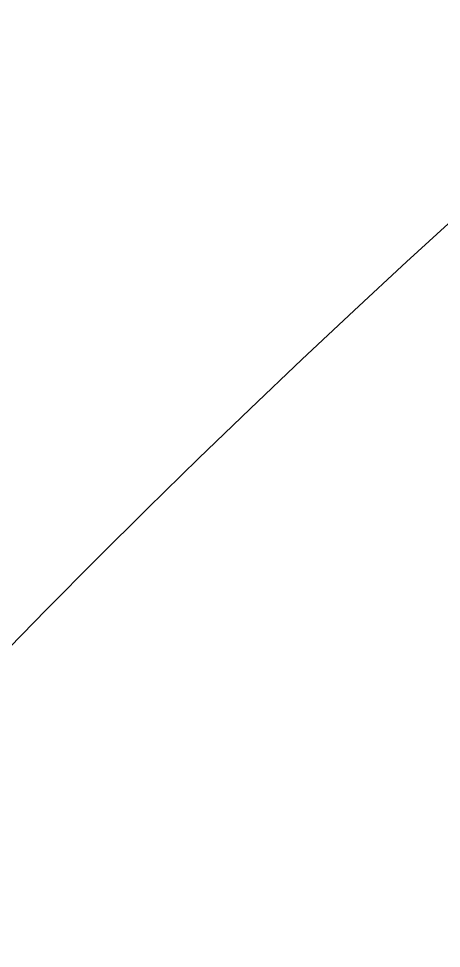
# Model space of a CAD drawing. Header units: centimetres. Extents: x 139057 to 200038, y 34824 to 80516.
# Drawn here: x 164685.2 to 164771.3, y 59792.5 to 59981.8 of the extents above; entities that cross this region are included whole.
import ezdxf

# ---------------------------------------------------------------- set-up
doc = ezdxf.new("R2010")
doc.units = ezdxf.units.CM
doc.header["$LTSCALE"] = 100
doc.layers.add('410_STRUTTURE_001-AM_0', color=7, linetype='Continuous', lineweight=0)
doc.layers.add('A-MCLS3-15', color=50, linetype='Continuous')
doc.layers.add('A-SEGNALETICA', color=250, linetype='Continuous')

msp = doc.modelspace()

# ---------------------------------------------------------------- linework, layer by layer
at = {"layer": '410_STRUTTURE_001-AM_0', "elevation": 0}
msp.add_lwpolyline([(163356.17, 53141.78), (163520.37, 54440.11), (164095.65, 56200.73), (164490.79, 58856.24), (164549.51, 58847.5), (164640.9, 59416.18, -0.118297), (164996.51, 59908.56), (165346.06, 59367.93), (166491.16, 60108.26, 0.430281), (164624.34, 59502.18), (164524.59, 58881.54), (164465.38, 58890.34), (164066.32, 56207.58), (163490.97, 54446.71), (163326.32, 53144.84, 0.003003), (163316.68, 53012.69, 0.003003)], format="xyb", dxfattribs=at)
at = {"layer": 'A-MCLS3-15', "elevation": 0}
for points in [[(164129.56, 56394.66), (164491.46, 58826.76), (164579.37, 58812.64), (164692.45, 59516.31, -0.091646), (164994.58, 59902.33), (165344.55, 59361.01), (165357.17, 59369.16)], [(164143.47, 56386.26), (164504.07, 58809.55), (164591.8, 58795.45), (164706.88, 59511.52, -0.087888), (164991.51, 59879.44), (165340.1, 59340.27), (165365.31, 59356.57)]]:
    msp.add_lwpolyline(points, format="xyb", dxfattribs=at)
at = {"layer": 'A-SEGNALETICA'}
msp.add_arc((166235.32, 58333.75, 0), 2172.41, 122.55489, 171.77275, dxfattribs=at)

doc.saveas('drawing.dxf')
